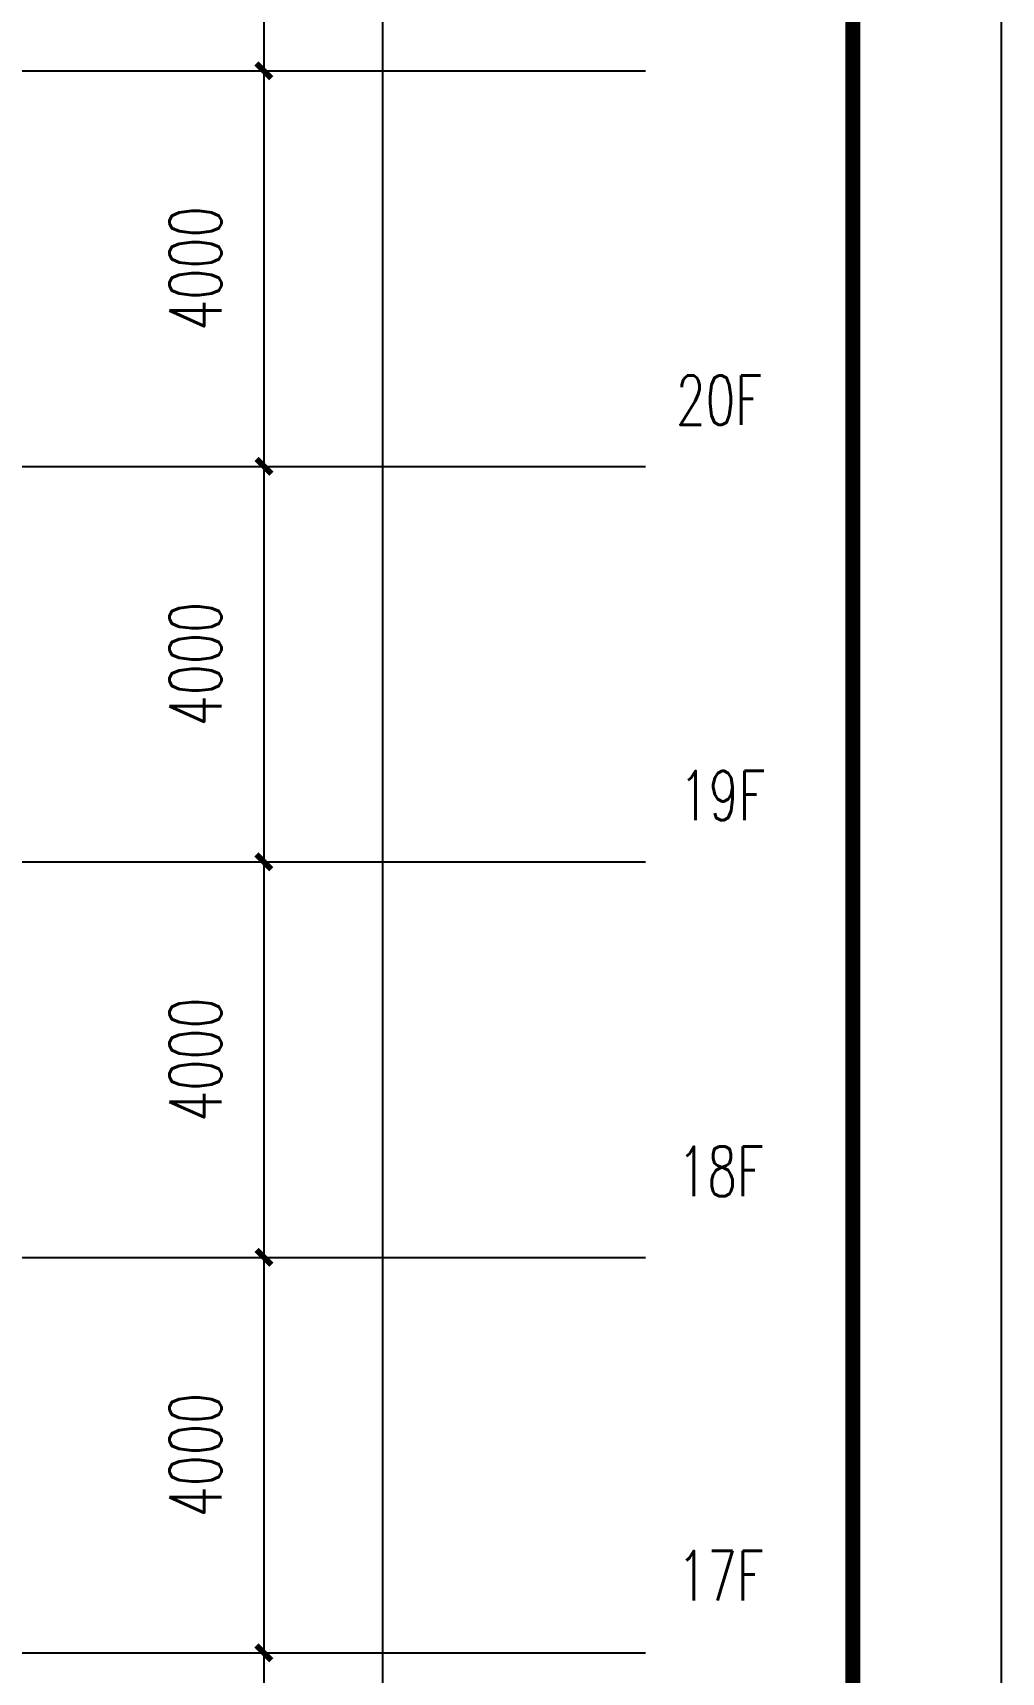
# Model space of a CAD drawing. Extents: x 1980812 to 2578970, y -669191 to 284498.
# Drawn here: x 2569179 to 2578970, y -268685 to -252105 of the extents above; entities that cross this region are included whole.
import ezdxf

# ---------------------------------------------------------------- set-up
doc = ezdxf.new("R2010")
doc.units = 0
doc.header["$LTSCALE"] = 1000
doc.header["$MEASUREMENT"] = 0
doc.linetypes.add('DOTE', pattern=[2.42, 2, -0.2, 0.02, -0.2])
for name, color, linetype in [('DIM_ELEV', 3, 'Continuous'), ('dote', 1, 'DOTE'), ('PUB_DIM', 3, 'Continuous'), ('TK', 1, 'Continuous')]:
    doc.layers.add(name, color=color, linetype=linetype)
doc.styles.add('DIM_FONT', font='SIMPLEX', dxfattribs={"width": 0.7, "bigfont": 'GBCBIG'})
doc.styles.add('HZTXTW', font='txtw.shx', dxfattribs={"width": 0.6, "bigfont": 'hztxtw.shx'})
doc.dimstyles.new('_TCH_ARCH&&150', dxfattribs={"dimscale": 1.5, "dimtxt": 350, "dimasz": 100, "dimexe": 250, "dimexo": 300, "dimgap": 100, "dimtad": 1, "dimdec": 0, "dimzin": 0, "dimdsep": 46, "dimtxsty": 'DIM_FONT', "dimblk": 'ARCHTICK', "dimcen": 0.09, "dimclrt": 7, "dimazin": 2, "dimtfac": 1, "dimtdec": 0, "dimtix": 1, "dimtmove": 2, "dimatfit": 3, "dimfxl": 1, "dimtolj": 1, "dimtzin": 0, "dimarcsym": 0})

# ---------------------------------------------------------------- blocks, each defined once
blk = doc.blocks.new('_ArchTick')
at = {"color": 0, "linetype": 'ByBlock', "const_width": 0.4}
blk.add_lwpolyline([(-0.5, -0.5), (0.5, 0.5)], dxfattribs=at)
blk = doc.blocks.new('*D1325')
at = {"layer": 'Defpoints', "color": 0, "transparency": 16777216}
for p in [(2569866, -240490, 0), (2569866, -316990, 0), (2572716, -316990)]:
    blk.add_point(p, dxfattribs=at)
at = {"layer": 'PUB_DIM', "color": 0, "lineweight": -2, "transparency": 16777216}
for p, q in [((2570316, -240490), (2573091, -240490)), ((2572716, -240490), (2572716, -316990)), ((2570316, -316990), (2573091, -316990))]:
    blk.add_line(p, q, dxfattribs=at)
at = {"layer": 'PUB_DIM', "color": 0, "lineweight": -2, "transparency": 16777216, "xscale": 150, "yscale": 150, "zscale": 150}
for p, rotation in [((2572716, -240490), 90), ((2572716, -316990), 270)]:
    blk.add_blockref('_ArchTick', p, dxfattribs=dict(at, rotation=rotation))
at = {"layer": 'PUB_DIM', "color": 7, "transparency": 16777216, "insert": (2572253, -278740), "char_height": 525, "attachment_point": 5, "rotation": 90, "style": 'DIM_FONT'}
blk.add_mtext('\\A1;76500', dxfattribs=at)
blk = doc.blocks.new('*D1333')
at = {"layer": 'Defpoints', "color": 0, "transparency": 16777216}
for p in [(2569866, -248490, 0), (2569866, -252490, 0), (2571516, -252490)]:
    blk.add_point(p, dxfattribs=at)
at = {"layer": 'PUB_DIM', "color": 0, "lineweight": -2, "transparency": 16777216}
for p, q in [((2570316, -248490), (2571891, -248490)), ((2571516, -248490), (2571516, -252490)), ((2570316, -252490), (2571891, -252490))]:
    blk.add_line(p, q, dxfattribs=at)
at = {"layer": 'PUB_DIM', "color": 0, "lineweight": -2, "transparency": 16777216, "xscale": 150, "yscale": 150, "zscale": 150}
for p, rotation in [((2571516, -248490), 90), ((2571516, -252490), 270)]:
    blk.add_blockref('_ArchTick', p, dxfattribs=dict(at, rotation=rotation))
at = {"layer": 'PUB_DIM', "color": 7, "transparency": 16777216, "insert": (2570823, -250490), "char_height": 525, "attachment_point": 5, "rotation": 90, "style": 'DIM_FONT'}
blk.add_mtext('\\A1;4000', dxfattribs=at)
blk = doc.blocks.new('*D1334')
at = {"layer": 'Defpoints', "color": 0, "transparency": 16777216}
for p in [(2569866, -252490, 0), (2569866, -256490, 0), (2571516, -256490)]:
    blk.add_point(p, dxfattribs=at)
at = {"layer": 'PUB_DIM', "color": 0, "lineweight": -2, "transparency": 16777216}
for p, q in [((2570316, -252490), (2571891, -252490)), ((2571516, -252490), (2571516, -256490)), ((2570316, -256490), (2571891, -256490))]:
    blk.add_line(p, q, dxfattribs=at)
at = {"layer": 'PUB_DIM', "color": 0, "lineweight": -2, "transparency": 16777216, "xscale": 150, "yscale": 150, "zscale": 150}
for p, rotation in [((2571516, -252490), 90), ((2571516, -256490), 270)]:
    blk.add_blockref('_ArchTick', p, dxfattribs=dict(at, rotation=rotation))
at = {"layer": 'PUB_DIM', "color": 7, "transparency": 16777216, "insert": (2570823, -254490), "char_height": 525, "attachment_point": 5, "rotation": 90, "style": 'DIM_FONT'}
blk.add_mtext('\\A1;4000', dxfattribs=at)
blk = doc.blocks.new('*D1335')
at = {"layer": 'Defpoints', "color": 0, "transparency": 16777216}
for p in [(2569866, -256490, 0), (2569866, -260490, 0), (2571516, -260490)]:
    blk.add_point(p, dxfattribs=at)
at = {"layer": 'PUB_DIM', "color": 0, "lineweight": -2, "transparency": 16777216}
for p, q in [((2570316, -256490), (2571891, -256490)), ((2571516, -256490), (2571516, -260490)), ((2570316, -260490), (2571891, -260490))]:
    blk.add_line(p, q, dxfattribs=at)
at = {"layer": 'PUB_DIM', "color": 0, "lineweight": -2, "transparency": 16777216, "xscale": 150, "yscale": 150, "zscale": 150}
for p, rotation in [((2571516, -256490), 90), ((2571516, -260490), 270)]:
    blk.add_blockref('_ArchTick', p, dxfattribs=dict(at, rotation=rotation))
at = {"layer": 'PUB_DIM', "color": 7, "transparency": 16777216, "insert": (2570823, -258490), "char_height": 525, "attachment_point": 5, "rotation": 90, "style": 'DIM_FONT'}
blk.add_mtext('\\A1;4000', dxfattribs=at)
blk = doc.blocks.new('*D1336')
at = {"layer": 'Defpoints', "color": 0, "transparency": 16777216}
for p in [(2569866, -260490, 0), (2569866, -264490, 0), (2571516, -264490, 0)]:
    blk.add_point(p, dxfattribs=at)
at = {"layer": 'PUB_DIM', "color": 0, "lineweight": -2, "transparency": 16777216}
for p, q in [((2570316, -260490, 0), (2571891, -260490, 0)), ((2571516, -260490, 0), (2571516, -264490, 0)), ((2570316, -264490, 0), (2571891, -264490, 0))]:
    blk.add_line(p, q, dxfattribs=at)
at = {"layer": 'PUB_DIM', "color": 0, "lineweight": -2, "transparency": 16777216, "xscale": 150, "yscale": 150, "zscale": 150}
for p, rotation in [((2571516, -260490, 0), 90), ((2571516, -264490, 0), 270)]:
    blk.add_blockref('_ArchTick', p, dxfattribs=dict(at, rotation=rotation))
at = {"layer": 'PUB_DIM', "color": 7, "transparency": 16777216, "insert": (2570823, -262490, 0), "char_height": 525, "attachment_point": 5, "rotation": 90, "style": 'DIM_FONT'}
blk.add_mtext('\\A1;4000', dxfattribs=at)
blk = doc.blocks.new('*D1337')
at = {"layer": 'Defpoints', "color": 0, "transparency": 16777216}
for p in [(2569866, -264490, 0), (2569866, -268490, 0), (2571516, -268490, 0)]:
    blk.add_point(p, dxfattribs=at)
at = {"layer": 'PUB_DIM', "color": 0, "lineweight": -2, "transparency": 16777216}
for p, q in [((2570316, -264490, 0), (2571891, -264490, 0)), ((2571516, -264490, 0), (2571516, -268490, 0)), ((2570316, -268490, 0), (2571891, -268490, 0))]:
    blk.add_line(p, q, dxfattribs=at)
at = {"layer": 'PUB_DIM', "color": 0, "lineweight": -2, "transparency": 16777216, "xscale": 150, "yscale": 150, "zscale": 150}
for p, rotation in [((2571516, -264490, 0), 90), ((2571516, -268490, 0), 270)]:
    blk.add_blockref('_ArchTick', p, dxfattribs=dict(at, rotation=rotation))
at = {"layer": 'PUB_DIM', "color": 7, "transparency": 16777216, "insert": (2570823, -266490, 0), "char_height": 525, "attachment_point": 5, "rotation": 90, "style": 'DIM_FONT'}
blk.add_mtext('\\A1;4000', dxfattribs=at)
blk = doc.blocks.new('*D1338')
at = {"layer": 'Defpoints', "color": 0, "transparency": 16777216}
for p in [(2569866, -268490, 0), (2569866, -272490, 0), (2571516, -272490, 0)]:
    blk.add_point(p, dxfattribs=at)
at = {"layer": 'PUB_DIM', "color": 0, "lineweight": -2, "transparency": 16777216}
for p, q in [((2570316, -268490, 0), (2571891, -268490, 0)), ((2571516, -268490, 0), (2571516, -272490, 0)), ((2570316, -272490, 0), (2571891, -272490, 0))]:
    blk.add_line(p, q, dxfattribs=at)
at = {"layer": 'PUB_DIM', "color": 0, "lineweight": -2, "transparency": 16777216, "xscale": 150, "yscale": 150, "zscale": 150}
for p, rotation in [((2571516, -268490, 0), 90), ((2571516, -272490, 0), 270)]:
    blk.add_blockref('_ArchTick', p, dxfattribs=dict(at, rotation=rotation))
at = {"layer": 'PUB_DIM', "color": 7, "transparency": 16777216, "insert": (2570823, -270490, 0), "char_height": 525, "attachment_point": 5, "rotation": 90, "style": 'DIM_FONT'}
blk.add_mtext('\\A1;4000', dxfattribs=at)

msp = doc.modelspace()

# ---------------------------------------------------------------- linework, layer by layer
at = {"layer": 'dote'}
for p, q in [((2537150.5, -252490.4, 0), (2570533, -252490.4, 0)), ((2537150.5, -256490.4, 0), (2570533, -256490.4, 0)), ((2537150.5, -260490.4, 0), (2570533, -260490.4, 0)), ((2537367.3, -264490.4, 0), (2570749.8, -264490.4, 0)), ((2537150.5, -268490.4, 0), (2570533, -268490.4, 0))]:
    msp.add_line(p, q, dxfattribs=at)
at = {"layer": 'PUB_DIM'}
for p, q in [((2571891.2, -252490.4, 0), (2575372.6, -252490.4, 0)), ((2571891.2, -256490.4, 0), (2575372.6, -256490.4, 0)), ((2571891.2, -260490.4, 0), (2575372.6, -260490.4, 0)), ((2571891.2, -264490.4, 0), (2575372.6, -264490.4, 0)), ((2571891.2, -268490.4, 0), (2575372.6, -268490.4, 0))]:
    msp.add_line(p, q, dxfattribs=at)
at = {"layer": 'TK'}
msp.add_lwpolyline([(2578969.7, -219231.9), (2578969.7, -345381.9), (2489869.7, -345381.9), (2489869.7, -219231.9)], close=True, dxfattribs=at)
at = {"layer": 'TK', "const_width": 150}
msp.add_lwpolyline([(2491369.7, -343881.9), (2577469.7, -343881.9), (2577469.7, -222981.9), (2491369.7, -222981.9)], close=True, dxfattribs=at)

# ---------------------------------------------------------------- texts
at = {"layer": 'DIM_ELEV', "color": 7, "style": 'HZTXTW', "width": 0.7}
for s, p in [('20F', (2575681, -256069.4, 0)), ('19F', (2575714.3, -260069.4, 0)), ('18F', (2575697.7, -263869.9, 0)), ('17F', (2575697.7, -267958.9, 0))]:
    msp.add_text(s, height=500, dxfattribs=at).set_placement(p)

# ---------------------------------------------------------------- dimensions: what is measured, and where the dimension line sits
at = {"layer": 'PUB_DIM'}
for base, p1, p2, text, picture, middle in [((2572716.2, -316990.4, 0), (2569866.2, -240490.4, 0), (2569866.2, -316990.4, 0), '76500', '*D1325', (2572253.2, -278740.4, 0)), ((2571516.2, -252490.4, 0), (2569866.2, -248490.4, 0), (2569866.2, -252490.4, 0), '4000', '*D1333', (2570822.9, -250490.4, 0)), ((2571516.2, -256490.4, 0), (2569866.2, -252490.4, 0), (2569866.2, -256490.4, 0), '4000', '*D1334', (2570822.9, -254490.4, 0)), ((2571516.2, -260490.4, 0), (2569866.2, -256490.4, 0), (2569866.2, -260490.4, 0), '4000', '*D1335', (2570822.9, -258490.4, 0)), ((2571516.2, -264490.4, 0), (2569866.2, -260490.4, 0), (2569866.2, -264490.4, 0), '4000', '*D1336', (2570822.9, -262490.4, 0)), ((2571516.2, -268490.4, 0), (2569866.2, -264490.4, 0), (2569866.2, -268490.4, 0), '4000', '*D1337', (2570822.9, -266490.4, 0)), ((2571516.2, -272490.4, 0), (2569866.2, -268490.4, 0), (2569866.2, -272490.4, 0), '4000', '*D1338', (2570822.9, -270490.4, 0))]:
    dim = msp.add_linear_dim(base=base, p1=p1, p2=p2, angle=270, text=text, dimstyle='_TCH_ARCH&&150', override={"dimgap": 0}, dxfattribs=at)
    dim.commit()
    dim.dimension.update_dxf_attribs({"geometry": picture, "text_midpoint": middle, "dimtype": 161})

doc.saveas('drawing.dxf')
